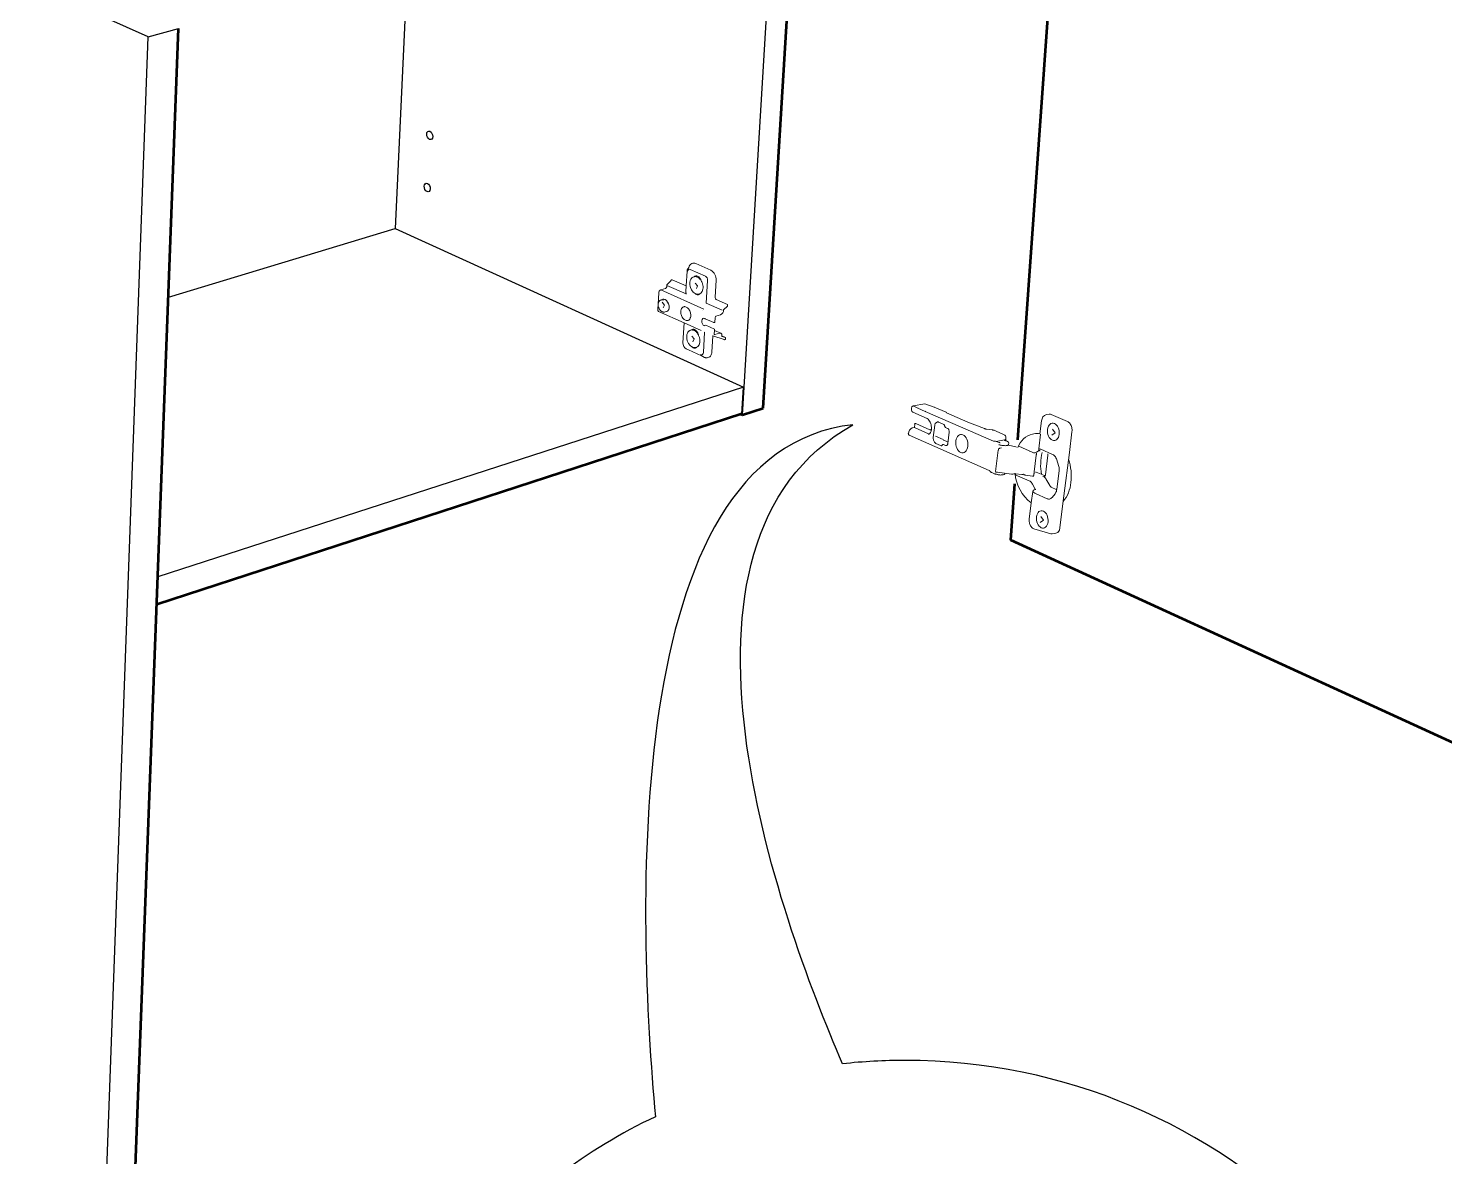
# Model space of a CAD drawing. Header units: inches. Extents: x 0.5 to 7.8, y 1 to 11.1.
# Drawn here: x 2.955 to 5.354, y 7.443 to 9.353 of the extents above; entities that cross this region are included whole.
import ezdxf

# ---------------------------------------------------------------- set-up
doc = ezdxf.new("R2010")
doc.units = ezdxf.units.IN
doc.header["$MEASUREMENT"] = 0
doc.layers.add('PDF_Geometry', color=7, linetype='Continuous')

msp = doc.modelspace()

# ---------------------------------------------------------------- linework, layer by layer
at = {"layer": 'PDF_Geometry', "lineweight": 25}
for points in [[(4.1643, 8.6988), (4.2979, 10.92), (3.6726, 11.1211)], [(3.6555, 10.728), (3.5761, 9.0142)], [(3.056, 6.5542), (3.1577, 9.3389), (1.649, 10.0123)], [(3.1577, 9.3389), (3.2092, 9.3533)], [(3.192, 8.8982), (3.5761, 9.0142)], [(3.5761, 9.0142), (4.166, 8.7458)], [(4.1659, 8.7458), (3.1742, 8.4245)], [(4.1632, 8.7007), (4.1659, 8.7458)]]:
    msp.add_lwpolyline(points, dxfattribs=at)
at = {"layer": 'PDF_Geometry', "lineweight": 53}
for points in [[(4.1995, 8.7102), (4.3347, 10.928)], [(4.6309, 8.6563), (4.765, 10.5465)], [(3.1044, 6.574), (3.2092, 9.3533)], [(4.1643, 8.6988), (4.1995, 8.7102)], [(4.1632, 8.7007), (3.1724, 8.3776)], [(4.1614, 8.7), (4.1643, 8.6988)], [(4.6189, 8.4863), (4.6256, 8.5817)], [(6.0847, 7.8148), (4.6189, 8.4863)]]:
    msp.add_lwpolyline(points, dxfattribs=at)
at = {"layer": 'PDF_Geometry', "lineweight": 18}
for points in [[(4.0691, 8.9171), (4.0705, 8.9422), (4.0706, 8.9432), (4.0708, 8.9442), (4.0711, 8.945), (4.0714, 8.9457), (4.0718, 8.9462), (4.0722, 8.9469), (4.0733, 8.9482, -0.274707), (4.0786, 8.9549), (4.0802, 8.9554)], [(4.0851, 8.955), (4.1107, 8.9436, -0.28969), (4.1196, 8.9266), (4.1179, 8.8983), (4.118, 8.8974), (4.1181, 8.8967), (4.1185, 8.8959), (4.1189, 8.8953), (4.1193, 8.8948), (4.1199, 8.8944), (4.1392, 8.8858), (4.139, 8.8826), (4.1321, 8.8765, -0.313804), (4.1273, 8.8682), (4.1195, 8.8657)], [(4.0946, 8.9257, 0.194243), (4.0884, 8.9338, 0.349889), (4.0824, 8.9327)], [(4.0729, 8.8088), (4.0692, 8.8104, -0.287781), (4.0635, 8.8208), (4.0655, 8.8545)], [(4.0828, 8.8414, -0.200662), (4.0865, 8.8392), (4.0863, 8.839), (4.0862, 8.8391), (4.0853, 8.8398), (4.0845, 8.8405), (4.0836, 8.841), (4.0826, 8.8416), (4.0815, 8.842), (4.0803, 8.8423), (4.0795, 8.8425), (4.0787, 8.8425), (4.0779, 8.8425), (4.077, 8.8423), (4.0762, 8.8421), (4.0754, 8.8417), (4.0746, 8.8413), (4.0739, 8.8408), (4.0731, 8.8402), (4.0725, 8.8395), (4.0719, 8.8387), (4.0715, 8.8378), (4.071, 8.8369), (4.0706, 8.8359), (4.0703, 8.8348), (4.07, 8.8338), (4.0699, 8.8327), (4.0699, 8.8315), (4.0699, 8.8303), (4.0699, 8.8292), (4.07, 8.8279), (4.0702, 8.8267), (4.0705, 8.8255), (4.0709, 8.8243)], [(4.0772, 8.8423), (4.0776, 8.8428), (4.0781, 8.843), (4.079, 8.8435), (4.08, 8.8438), (4.0809, 8.8438), (4.0819, 8.8437), (4.0825, 8.8435), (4.0831, 8.8432, -0.215184), (4.0894, 8.8349)], [(4.4532, 8.7031), (4.4581, 8.7009), (4.4771, 8.6926, -0.163409), (4.4821, 8.6865), (4.482, 8.6866), (4.4819, 8.6869), (4.4819, 8.6872)], [(4.6682, 8.6665), (4.671, 8.6887, -0.326157), (4.679, 8.6991), (4.6836, 8.6999)], [(4.5824, 8.6045), (4.4464, 8.6645), (4.4459, 8.6647), (4.4456, 8.6652), (4.4454, 8.6658), (4.4453, 8.6665), (4.4453, 8.6673, -0.276684), (4.452, 8.6766), (4.4554, 8.6771), (4.4794, 8.6666), (4.4801, 8.6663), (4.4808, 8.6662)], [(4.4821, 8.6735), (4.4824, 8.6734), (4.4827, 8.6733), (4.4829, 8.6733), (4.4831, 8.6733), (4.4835, 8.6735), (4.484, 8.6737), (4.4842, 8.6739, -0.261267), (4.4796, 8.6655)], [(4.6305, 8.6436, -0.247266), (4.6556, 8.6662), (4.6579, 8.6666)], [(4.7073, 8.5518, 0.152791), (4.7205, 8.584, 0.112896), (4.7165, 8.6237)], [(4.5928, 8.602), (4.5931, 8.6019), (4.5934, 8.6019), (4.5935, 8.6018), (4.5938, 8.6017), (4.5942, 8.6017), (4.5944, 8.6017), (4.5948, 8.6016), (4.5952, 8.6016), (4.5954, 8.6015), (4.5957, 8.6015), (4.5961, 8.6015), (4.6202, 8.5981, 0.086334), (4.6224, 8.5985), (4.624, 8.5988), (4.6242, 8.5989), (4.6246, 8.599), (4.6251, 8.5991), (4.6256, 8.5992), (4.6261, 8.5991), (4.6266, 8.5991), (4.6374, 8.5976), (4.6384, 8.5976), (4.6394, 8.5978), (4.6404, 8.5981)], [(4.6262, 8.5974), (4.6261, 8.5983), (4.6259, 8.5991, 0.213677), (4.6535, 8.5499), (4.6559, 8.569)], [(4.6801, 8.5568), (4.6604, 8.5655), (4.6592, 8.5662), (4.6579, 8.5671), (4.6569, 8.5682), (4.6564, 8.5684), (4.656, 8.5687), (4.6559, 8.569, -0.280371), (4.6586, 8.572), (4.6609, 8.5725)]]:
    msp.add_lwpolyline(points, format="xyb", dxfattribs=at)
for points in [[(4.0802, 8.9554), (4.0815, 8.9557), (4.0826, 8.9557), (4.0839, 8.9554), (4.0851, 8.955)], [(4.0432, 8.9263), (4.0432, 8.9256), (4.0377, 8.9207)], [(4.0438, 8.9272), (4.0435, 8.9271), (4.0433, 8.9267), (4.0432, 8.9263)], [(4.0455, 8.9277), (4.0438, 8.9272)], [(4.0455, 8.9277), (4.0691, 8.9172), (4.0685, 8.9079)], [(4.0762, 8.9147), (4.0759, 8.9159), (4.0756, 8.9171), (4.0753, 8.9184), (4.0752, 8.9196), (4.0751, 8.9207), (4.0752, 8.922), (4.0752, 8.9231), (4.0754, 8.9242), (4.0757, 8.9253), (4.076, 8.9263), (4.0764, 8.9274), (4.0768, 8.9283), (4.0773, 8.9291), (4.0779, 8.9299), (4.0785, 8.9307), (4.0793, 8.9312), (4.08, 8.9318), (4.0808, 8.9322), (4.0817, 8.9325), (4.0825, 8.9327), (4.0833, 8.9329), (4.0841, 8.9329), (4.0849, 8.9329), (4.0858, 8.9327), (4.0869, 8.9325), (4.0881, 8.932), (4.0891, 8.9314), (4.09, 8.9309), (4.0908, 8.9303), (4.0916, 8.9295), (4.0917, 8.9294)], [(4.1053, 8.9262), (4.1053, 8.927), (4.1052, 8.9278), (4.1051, 8.9286), (4.1049, 8.9293), (4.1046, 8.93), (4.1043, 8.9308), (4.1039, 8.9313), (4.1036, 8.9319), (4.1031, 8.9324), (4.1026, 8.9329), (4.102, 8.9333), (4.1015, 8.9337), (4.0759, 8.945)], [(4.0914, 8.9297), (4.0914, 8.9299), (4.0914, 8.93), (4.091, 8.9305), (4.0905, 8.9309), (4.0901, 8.9312), (4.0897, 8.9315), (4.0893, 8.9317), (4.0889, 8.9318), (4.0885, 8.9319), (4.0883, 8.932), (4.0882, 8.932)], [(4.0924, 8.9287), (4.0923, 8.9289), (4.0918, 8.9294), (4.0915, 8.93), (4.0914, 8.93)], [(4.0918, 8.9295), (4.0917, 8.9294)], [(4.0917, 8.9294), (4.0923, 8.9288), (4.0931, 8.9278), (4.0938, 8.9269), (4.0945, 8.9259), (4.095, 8.9248), (4.0956, 8.9238), (4.0961, 8.9226), (4.0966, 8.9214), (4.0969, 8.9203), (4.0972, 8.919), (4.0974, 8.9178), (4.0976, 8.9167), (4.0976, 8.9155), (4.0976, 8.9142), (4.0976, 8.9131), (4.0974, 8.912), (4.0974, 8.9116)], [(4.1031, 8.8879), (4.1053, 8.9262)], [(4.0224, 8.8739), (4.0218, 8.8743), (4.0213, 8.8748), (4.021, 8.8754), (4.0209, 8.8762), (4.0209, 8.877), (4.0225, 8.9053)], [(4.0225, 8.9053), (4.0226, 8.9062), (4.0229, 8.9073), (4.0234, 8.9081), (4.0239, 8.9089), (4.0245, 8.9097), (4.0253, 8.9102), (4.0261, 8.9105), (4.0987, 8.8779)], [(4.0362, 8.9178), (4.0361, 8.9165), (4.036, 8.9157), (4.0358, 8.915), (4.0354, 8.9143), (4.0349, 8.9137), (4.0343, 8.9133), (4.0338, 8.913), (4.026, 8.9105)], [(4.0377, 8.9207), (4.0372, 8.9203), (4.0368, 8.9197), (4.0365, 8.9191), (4.0363, 8.9185), (4.0362, 8.9178), (4.0687, 8.9036)], [(4.0685, 8.9079), (4.0685, 8.9072), (4.0685, 8.9064), (4.0686, 8.9056), (4.0688, 8.9049), (4.0689, 8.904), (4.0692, 8.903)], [(4.069, 8.9156), (4.0688, 8.9155), (4.0687, 8.9152), (4.0686, 8.915)], [(4.0687, 8.9036), (4.0687, 8.9036)], [(4.0844, 8.9218), (4.0882, 8.9172), (4.0862, 8.9126)], [(4.0332, 8.8731), (4.0325, 8.8729), (4.0316, 8.8728), (4.0309, 8.8728), (4.03, 8.8729), (4.0293, 8.8731), (4.0285, 8.8733), (4.0277, 8.8737), (4.0269, 8.8742), (4.0261, 8.8748), (4.0254, 8.8755), (4.0246, 8.8763), (4.0241, 8.8771), (4.0234, 8.8782), (4.0229, 8.8792), (4.0225, 8.8803), (4.0221, 8.8814), (4.0218, 8.8825), (4.0217, 8.8836), (4.0216, 8.8848), (4.0216, 8.8859), (4.0217, 8.887), (4.022, 8.8881), (4.0223, 8.8891), (4.0227, 8.8901), (4.0233, 8.8909), (4.0239, 8.8917), (4.0246, 8.8923), (4.0253, 8.8928), (4.0259, 8.8932), (4.0267, 8.8935)], [(4.0294, 8.8943), (4.0267, 8.8935)], [(4.0305, 8.8931), (4.0295, 8.8935), (4.0286, 8.8937), (4.0277, 8.8937), (4.0267, 8.8935)], [(4.0282, 8.8894), (4.032, 8.8848), (4.03, 8.8801)], [(4.0332, 8.894), (4.0323, 8.8943), (4.0312, 8.8945), (4.0303, 8.8945), (4.0295, 8.8943)], [(4.0383, 8.8888), (4.0383, 8.8887), (4.0383, 8.8886)], [(4.0677, 8.859), (4.0665, 8.8596), (4.0654, 8.8604), (4.0644, 8.8615), (4.0638, 8.862), (4.0633, 8.8627), (4.0624, 8.864), (4.0616, 8.8654), (4.061, 8.8669), (4.0605, 8.8685), (4.0601, 8.87), (4.0599, 8.8714), (4.0599, 8.8727), (4.0599, 8.874), (4.06, 8.8753), (4.0603, 8.8765), (4.0606, 8.8776), (4.0611, 8.8786), (4.0617, 8.8797), (4.0625, 8.8805), (4.0634, 8.8812), (4.0644, 8.8817), (4.0649, 8.8819), (4.0655, 8.8819), (4.0661, 8.882), (4.0666, 8.882), (4.0678, 8.8818), (4.069, 8.8814)], [(4.069, 8.8814), (4.0701, 8.8807), (4.0713, 8.88), (4.0723, 8.8789), (4.0729, 8.8784), (4.0733, 8.8777), (4.0742, 8.8764), (4.0751, 8.8749), (4.0757, 8.8733), (4.0762, 8.8717), (4.0765, 8.8703), (4.0766, 8.869), (4.0767, 8.8676), (4.0767, 8.8663), (4.0766, 8.8651), (4.0764, 8.8638), (4.076, 8.8628), (4.0755, 8.8617), (4.075, 8.8607), (4.0741, 8.8599), (4.0733, 8.8591), (4.0723, 8.8586), (4.0717, 8.8585), (4.0712, 8.8583), (4.0706, 8.8583), (4.07, 8.8583), (4.0688, 8.8585), (4.0677, 8.859)], [(4.097, 8.8758), (4.097, 8.8758)], [(4.1299, 8.8758), (4.1031, 8.8879)], [(4.0655, 8.8545), (4.0224, 8.8739)], [(4.036, 8.8739), (4.0332, 8.8731)], [(4.0943, 8.8414), (4.0655, 8.8545)], [(4.1006, 8.8621), (4.1007, 8.8618), (4.1009, 8.8616)], [(4.1009, 8.8616), (4.1158, 8.8549)], [(4.1158, 8.8549), (4.116, 8.8548), (4.1161, 8.8549), (4.1178, 8.8554)], [(4.1178, 8.8554), (4.1183, 8.8639)], [(4.1195, 8.8657), (4.119, 8.8654), (4.1186, 8.8651), (4.1184, 8.8645), (4.1183, 8.8639)], [(4.0788, 8.8319), (4.0826, 8.8273), (4.0805, 8.8227)], [(4.0861, 8.8392), (4.0861, 8.8394), (4.0861, 8.8396)], [(4.0874, 8.8379), (4.087, 8.8383), (4.0867, 8.839), (4.0862, 8.8395), (4.0861, 8.8396)], [(4.0863, 8.839), (4.0869, 8.8383), (4.0877, 8.8375), (4.0883, 8.8365), (4.089, 8.8355), (4.0897, 8.8345), (4.0901, 8.8334), (4.0907, 8.8322), (4.0911, 8.831), (4.0915, 8.8299), (4.0918, 8.8287), (4.092, 8.8275), (4.0921, 8.8262), (4.0922, 8.8251), (4.0922, 8.8239), (4.0922, 8.8228), (4.092, 8.8216), (4.092, 8.8212)], [(4.0982, 8.8046), (4.1002, 8.8388)], [(4.1005, 8.8503), (4.1002, 8.8501), (4.1, 8.8497), (4.0999, 8.8494)], [(4.1001, 8.8403), (4.1001, 8.8403)], [(4.1021, 8.8508), (4.1005, 8.8503)], [(4.1171, 8.8441), (4.1021, 8.8508)], [(4.1337, 8.8259), (4.1335, 8.8261), (4.1335, 8.8264), (4.114, 8.8326), (4.1124, 8.805)], [(4.114, 8.8326), (4.1138, 8.8327)], [(4.1166, 8.8356), (4.117, 8.8417)], [(4.1167, 8.8349), (4.1176, 8.8345), (4.1173, 8.8345), (4.1169, 8.8347), (4.1167, 8.8351), (4.1166, 8.8356)], [(4.1275, 8.8369), (4.117, 8.8417), (4.1172, 8.8441)], [(4.1275, 8.8369), (4.1269, 8.8371), (4.1261, 8.8372), (4.1254, 8.837), (4.1176, 8.8346)], [(4.1295, 8.8328), (4.1294, 8.8337), (4.1293, 8.8346), (4.1291, 8.8354), (4.1287, 8.8361), (4.1282, 8.8365), (4.1275, 8.8369)], [(4.1294, 8.8325), (4.1295, 8.8328)], [(4.1294, 8.8325), (4.1294, 8.8314), (4.1357, 8.8296)], [(4.1357, 8.8296), (4.1294, 8.8325)], [(4.1357, 8.8296), (4.1356, 8.8264), (4.134, 8.8259)], [(4.0947, 8.7989), (4.0729, 8.8088)], [(4.0747, 8.8076), (4.0746, 8.8078), (4.0745, 8.808)], [(4.1124, 8.805), (4.1122, 8.8034), (4.112, 8.8019), (4.1115, 8.8005), (4.1108, 8.7992), (4.1101, 8.7982), (4.1092, 8.7973), (4.1082, 8.7967), (4.1071, 8.7962)], [(4.1335, 8.8264), (4.1335, 8.8271)], [(4.134, 8.8259), (4.1338, 8.8259), (4.1337, 8.8259)], [(4.0937, 8.8009), (4.0937, 8.8003), (4.0939, 8.7996), (4.0942, 8.7991), (4.0947, 8.7989)], [(4.1, 8.7957), (4.0953, 8.7986), (4.0951, 8.7987), (4.095, 8.7987), (4.0949, 8.7988), (4.0947, 8.7989)], [(4.1002, 8.7961), (4.1009, 8.7958), (4.1018, 8.7956), (4.1025, 8.7954), (4.1036, 8.7954), (4.1045, 8.7955), (4.1055, 8.7957), (4.1071, 8.7962)], [(4.4503, 8.7102), (4.4504, 8.7102), (4.4505, 8.71)], [(4.4616, 8.7102), (4.4532, 8.7138), (4.4526, 8.7136), (4.452, 8.7131), (4.4514, 8.7126), (4.451, 8.7118), (4.4507, 8.7109), (4.4505, 8.71)], [(4.4532, 8.7031), (4.4524, 8.7035), (4.4517, 8.7043), (4.4512, 8.7051), (4.4508, 8.7062), (4.4505, 8.7074), (4.4505, 8.7087), (4.4505, 8.71)], [(4.453, 8.7139), (4.4531, 8.7138), (4.4532, 8.7138)], [(4.4733, 8.7174), (4.4732, 8.7174), (4.4731, 8.7174), (4.473, 8.7174), (4.473, 8.7174), (4.473, 8.7174), (4.4731, 8.7174), (4.4532, 8.7138)], [(4.4613, 8.7105), (4.4614, 8.7104), (4.4616, 8.7103), (4.4617, 8.7103), (4.4619, 8.7101)], [(4.4619, 8.7101), (4.4618, 8.7102), (4.4616, 8.7102)], [(4.4616, 8.7102), (4.4739, 8.7047)], [(4.4731, 8.7174), (4.4732, 8.7174), (4.4733, 8.7174)], [(4.4731, 8.7174), (4.4892, 8.7119), (4.5091, 8.7031), (4.5099, 8.702), (4.5459, 8.6863), (4.5742, 8.6755), (4.5749, 8.6752), (4.5758, 8.675), (4.5766, 8.6748), (4.5775, 8.6747)], [(4.4892, 8.7119), (4.4892, 8.7118), (4.4893, 8.7118)], [(4.4893, 8.7118), (4.4893, 8.7118)], [(4.4558, 8.6832), (4.4559, 8.6832), (4.4559, 8.6833), (4.4559, 8.6834), (4.4559, 8.6835), (4.456, 8.6835), (4.456, 8.6835), (4.4561, 8.6837), (4.4561, 8.6837), (4.4562, 8.6838), (4.4562, 8.6838), (4.4563, 8.6838), (4.4563, 8.6838), (4.4564, 8.6838), (4.4565, 8.6838), (4.4565, 8.6839)], [(4.4565, 8.6839), (4.4566, 8.6839), (4.4568, 8.6838)], [(4.4568, 8.6838), (4.4579, 8.684), (4.4818, 8.6735), (4.4825, 8.6733), (4.4831, 8.6732)], [(4.4581, 8.684), (4.458, 8.684), (4.458, 8.6841), (4.4579, 8.6841), (4.4578, 8.6841), (4.4577, 8.6841), (4.4577, 8.684), (4.4576, 8.684), (4.4578, 8.684), (4.4579, 8.684)], [(4.4579, 8.684), (4.458, 8.684), (4.4581, 8.684)], [(4.4742, 8.7047), (4.474, 8.7048), (4.4739, 8.7047)], [(4.4739, 8.7047), (4.5894, 8.6543)], [(4.4823, 8.6865), (4.4822, 8.6865)], [(4.4842, 8.6739), (4.4842, 8.674), (4.4842, 8.6753), (4.4843, 8.6766), (4.4842, 8.678), (4.4841, 8.6795), (4.4839, 8.6809), (4.4837, 8.6823), (4.4833, 8.6837), (4.4828, 8.685), (4.4823, 8.6863), (4.4822, 8.6865)], [(4.4915, 8.6847), (4.4909, 8.6841), (4.4905, 8.6834), (4.4902, 8.6825), (4.49, 8.6815)], [(4.4938, 8.6863), (4.4915, 8.6847)], [(4.4961, 8.6866), (4.4956, 8.6868), (4.495, 8.6868), (4.4944, 8.6867), (4.4938, 8.6863)], [(4.5045, 8.683), (4.4961, 8.6866)], [(4.5091, 8.7031), (4.5092, 8.7031), (4.5093, 8.7031)], [(4.5093, 8.7031), (4.5094, 8.703), (4.5096, 8.7029)], [(4.5096, 8.7029), (4.5103, 8.7019), (4.5102, 8.702)], [(4.5099, 8.702), (4.51, 8.702), (4.5102, 8.702)], [(4.5459, 8.6863), (4.546, 8.6863), (4.5461, 8.6863)], [(4.5461, 8.6863), (4.5461, 8.6863)], [(4.6836, 8.6999), (4.6848, 8.7), (4.6861, 8.6999), (4.6874, 8.6994), (4.7149, 8.6876)], [(4.7149, 8.6876), (4.7161, 8.687), (4.7172, 8.6861), (4.7183, 8.6851), (4.7193, 8.6838), (4.7201, 8.6824), (4.721, 8.6809), (4.7215, 8.6792), (4.722, 8.6775), (4.7224, 8.6757), (4.7226, 8.6739), (4.7225, 8.672), (4.7224, 8.6702), (4.718, 8.6352)], [(4.4451, 8.6675), (4.4452, 8.6674), (4.4453, 8.6673)], [(4.4518, 8.6766), (4.4519, 8.6766), (4.4519, 8.6766)], [(4.4551, 8.6771), (4.4552, 8.6772)], [(4.4552, 8.6772), (4.4553, 8.6772), (4.4554, 8.6771)], [(4.4558, 8.6832), (4.4559, 8.6831), (4.4561, 8.683), (4.4554, 8.6771)], [(4.4818, 8.6735), (4.482, 8.6735), (4.4821, 8.6735)], [(4.4826, 8.673), (4.483, 8.6732), (4.4831, 8.6733)], [(4.4899, 8.6815), (4.4873, 8.6602)], [(4.4873, 8.6602), (4.4873, 8.6591), (4.4874, 8.658), (4.4876, 8.6569), (4.488, 8.6559)], [(4.5119, 8.6529), (4.505, 8.6559), (4.5041, 8.657), (4.491, 8.6627)], [(4.5067, 8.6802), (4.5063, 8.6812), (4.5058, 8.682), (4.5051, 8.6826), (4.5045, 8.683)], [(4.5075, 8.6784), (4.5067, 8.6802)], [(4.5083, 8.6774), (4.5079, 8.6777), (4.5077, 8.678), (4.5075, 8.6784)], [(4.5117, 8.6759), (4.5083, 8.6774)], [(4.5144, 8.6694), (4.5145, 8.6706), (4.5144, 8.6717), (4.5141, 8.6729), (4.5137, 8.6739), (4.5131, 8.6748), (4.5125, 8.6755), (4.5117, 8.6759)], [(4.5144, 8.6694), (4.5121, 8.6505), (4.5118, 8.6506), (4.5118, 8.6508), (4.5117, 8.6509)], [(4.5742, 8.6755), (4.5743, 8.6755), (4.5744, 8.6755)], [(4.5906, 8.6726), (4.5903, 8.6726), (4.5899, 8.6727), (4.5895, 8.673), (4.589, 8.673), (4.5886, 8.6731), (4.5881, 8.6733), (4.5877, 8.6733), (4.5775, 8.6747), (4.5877, 8.6733), (4.5886, 8.6731), (4.5895, 8.6729), (4.5903, 8.6726)], [(4.5775, 8.6747), (4.5775, 8.6747)], [(4.5877, 8.6733), (4.5877, 8.6733)], [(4.6041, 8.6666), (4.5903, 8.6726)], [(4.5903, 8.6726), (4.5904, 8.6726), (4.5906, 8.6726)], [(4.6106, 8.6603), (4.6106, 8.6609), (4.6105, 8.6617), (4.6101, 8.6624), (4.6097, 8.663), (4.609, 8.6637), (4.6084, 8.6643), (4.6075, 8.6648), (4.6065, 8.6654), (4.6054, 8.666), (4.6043, 8.6666), (4.6042, 8.6666), (4.6041, 8.6666)], [(4.6099, 8.6567), (4.6102, 8.6592), (4.6105, 8.6598), (4.6106, 8.6603)], [(4.6579, 8.6666), (4.6605, 8.6671), (4.663, 8.6671), (4.6656, 8.667), (4.6682, 8.6665)], [(4.6661, 8.641), (4.6691, 8.6663)], [(4.6881, 8.6642), (4.694, 8.6682), (4.6893, 8.6743)], [(4.488, 8.6559), (4.4896, 8.6525)], [(4.4896, 8.6525), (4.4901, 8.6518), (4.4905, 8.6512), (4.4911, 8.6506), (4.4917, 8.6503)], [(4.4917, 8.6503), (4.4999, 8.6466)], [(4.4999, 8.6466), (4.5007, 8.6465), (4.5014, 8.6465), (4.502, 8.6468), (4.5027, 8.6472)], [(4.5027, 8.6472), (4.5038, 8.6484)], [(4.5038, 8.6484), (4.5041, 8.6485), (4.5044, 8.6486), (4.5047, 8.6485)], [(4.5047, 8.6485), (4.5081, 8.647)], [(4.5081, 8.647), (4.5089, 8.6468), (4.5097, 8.6469), (4.5104, 8.6471), (4.511, 8.6477), (4.5115, 8.6484), (4.512, 8.6494), (4.5121, 8.6505)], [(4.5894, 8.6543), (4.5898, 8.6541), (4.5903, 8.6541)], [(4.5903, 8.6541), (4.5905, 8.6542), (4.5907, 8.6543), (4.5908, 8.6543), (4.591, 8.6543), (4.5911, 8.6543)], [(4.5988, 8.6519), (4.5939, 8.6539), (4.593, 8.6543), (4.5921, 8.6543), (4.5911, 8.6543)], [(4.593, 8.603), (4.5973, 8.639)], [(4.6052, 8.6559), (4.5939, 8.6539)], [(4.6001, 8.6424), (4.5994, 8.6421), (4.5988, 8.6417), (4.5982, 8.641), (4.5979, 8.6403), (4.5977, 8.6395)], [(4.5977, 8.6395), (4.5977, 8.639)], [(4.5985, 8.6484), (4.5991, 8.6482), (4.5996, 8.6481), (4.6008, 8.6477), (4.6022, 8.6473), (4.6037, 8.647), (4.6052, 8.6468), (4.6067, 8.6466), (4.6081, 8.6466), (4.6095, 8.6465), (4.6108, 8.6466), (4.612, 8.6467), (4.613, 8.6469), (4.6139, 8.6473), (4.6145, 8.6476), (4.6148, 8.648), (4.615, 8.6484)], [(4.5988, 8.6519), (4.5991, 8.6519), (4.5994, 8.6518), (4.5997, 8.6518), (4.6, 8.6517), (4.6003, 8.6516), (4.6005, 8.6515)], [(4.5996, 8.6417), (4.5998, 8.6418), (4.6, 8.6419)], [(4.6033, 8.6432), (4.6001, 8.6424), (4.6, 8.6419)], [(4.6089, 8.6555), (4.6083, 8.6558), (4.6078, 8.6562), (4.6073, 8.6565), (4.6055, 8.6561)], [(4.6078, 8.6563), (4.6081, 8.6561), (4.6083, 8.6559), (4.6086, 8.6557), (4.609, 8.6555)], [(4.609, 8.6555), (4.6099, 8.6567), (4.6101, 8.6573), (4.6104, 8.6578)], [(4.609, 8.6555), (4.6091, 8.6555), (4.6094, 8.6554)], [(4.6094, 8.6554), (4.6099, 8.6551), (4.6105, 8.6549)], [(4.6105, 8.6549), (4.6106, 8.6549), (4.6107, 8.6548)], [(4.6107, 8.6548), (4.6108, 8.6548)], [(4.6108, 8.6548), (4.6108, 8.6548)], [(4.6154, 8.6509), (4.615, 8.6484)], [(4.615, 8.6474), (4.6271, 8.6448), (4.6282, 8.6442)], [(4.6323, 8.6456), (4.6561, 8.6352)], [(4.6511, 8.6361), (4.6512, 8.6361)], [(4.6561, 8.6352), (4.6574, 8.6347), (4.6587, 8.6345), (4.6599, 8.6346), (4.6612, 8.6349), (4.6624, 8.6355)], [(4.6624, 8.6355), (4.6668, 8.6382)], [(4.6698, 8.6404), (4.6686, 8.6408), (4.6673, 8.641), (4.6661, 8.641), (4.6662, 8.6401), (4.6665, 8.6393), (4.6671, 8.6386), (4.6676, 8.6382), (4.6681, 8.6379), (4.6687, 8.6379)], [(4.6698, 8.6404), (4.6896, 8.6318), (4.6909, 8.6311), (4.6921, 8.6302), (4.6932, 8.629), (4.6943, 8.6277), (4.6952, 8.6262), (4.696, 8.6245), (4.6967, 8.6227)], [(4.662, 8.6303), (4.6585, 8.6025), (4.6582, 8.6004)], [(4.6616, 8.6331), (4.6626, 8.6333)], [(4.6623, 8.6332), (4.6622, 8.6326), (4.6621, 8.6317), (4.662, 8.631), (4.662, 8.6303)], [(4.6768, 8.5953), (4.6771, 8.5958), (4.6774, 8.5964), (4.6775, 8.597), (4.6817, 8.6303)], [(4.6813, 8.633), (4.6815, 8.6321), (4.6817, 8.6312), (4.6817, 8.6303)], [(4.6967, 8.6227), (4.6998, 8.6132), (4.7003, 8.6113), (4.7006, 8.6095), (4.7008, 8.6076), (4.7008, 8.6057), (4.7007, 8.6038)], [(4.718, 8.6352), (4.7087, 8.5619)], [(4.5832, 8.6039), (4.583, 8.604), (4.5828, 8.6042), (4.5827, 8.6043), (4.5825, 8.6044), (4.5825, 8.6045), (4.5824, 8.6045)], [(4.5866, 8.601), (4.586, 8.6013), (4.5854, 8.6016), (4.5848, 8.602), (4.5844, 8.6025), (4.5837, 8.6031), (4.5832, 8.6039)], [(4.591, 8.599), (4.5866, 8.6009)], [(4.5904, 8.5994), (4.5905, 8.5993), (4.5906, 8.5992), (4.5907, 8.5992), (4.5908, 8.5991), (4.5909, 8.5991), (4.591, 8.599)], [(4.5911, 8.5989), (4.591, 8.599)], [(4.591, 8.599), (4.591, 8.599)], [(4.5922, 8.5988), (4.592, 8.5988), (4.5918, 8.5988), (4.5916, 8.5988), (4.5914, 8.5988), (4.5913, 8.5989), (4.5911, 8.599)], [(4.5937, 8.5984), (4.5935, 8.5985), (4.5933, 8.5986), (4.593, 8.5986), (4.5927, 8.5986), (4.5924, 8.5988), (4.5922, 8.5988)], [(4.5937, 8.5984), (4.5943, 8.5982), (4.5944, 8.5981), (4.5945, 8.5981)], [(4.6035, 8.597), (4.6034, 8.597), (4.6023, 8.597), (4.6014, 8.5969), (4.6003, 8.597), (4.5994, 8.5972), (4.5984, 8.5973), (4.5974, 8.5974), (4.5964, 8.5977), (4.5955, 8.5978), (4.5946, 8.5981), (4.5943, 8.5982)], [(4.6034, 8.597), (4.6043, 8.597), (4.6052, 8.5972), (4.606, 8.5973), (4.6067, 8.5975), (4.6073, 8.5976), (4.6077, 8.5979), (4.6082, 8.5983), (4.6085, 8.5986), (4.6088, 8.599), (4.6089, 8.5995), (4.6089, 8.5997)], [(4.65, 8.587), (4.6262, 8.5974), (4.6264, 8.5977), (4.6267, 8.5981), (4.627, 8.5983), (4.6273, 8.5985), (4.6276, 8.5987), (4.628, 8.5989)], [(4.6404, 8.5981), (4.6409, 8.5978), (4.6414, 8.5974), (4.642, 8.5973), (4.6424, 8.5971), (4.6431, 8.5969), (4.6436, 8.5968), (4.6558, 8.5952)], [(4.6564, 8.5952), (4.6563, 8.5952), (4.6558, 8.5952)], [(4.6582, 8.6004), (4.6581, 8.5996), (4.658, 8.5989), (4.6579, 8.5982), (4.6578, 8.5977), (4.6578, 8.5972), (4.6577, 8.5969), (4.6577, 8.5967), (4.6577, 8.5965), (4.6576, 8.5964), (4.6576, 8.5963), (4.6575, 8.5961), (4.6573, 8.5959), (4.6571, 8.5957), (4.6568, 8.5954), (4.6566, 8.5953), (4.6564, 8.5952)], [(4.6576, 8.5952), (4.6574, 8.5952), (4.6572, 8.5953), (4.657, 8.5953), (4.6569, 8.5953), (4.6567, 8.5952), (4.6564, 8.5952)], [(4.6604, 8.6016), (4.6618, 8.6018)], [(4.6618, 8.6018), (4.6756, 8.5959)], [(4.6732, 8.5946), (4.6745, 8.5938), (4.6758, 8.593), (4.6769, 8.592), (4.6779, 8.5908), (4.6789, 8.5895), (4.68, 8.5878)], [(4.6766, 8.5951), (4.6747, 8.5947)], [(4.6756, 8.5959), (4.6768, 8.5953), (4.6763, 8.5949), (4.6758, 8.5947), (4.6753, 8.5946), (4.6748, 8.5947)], [(4.68, 8.5878), (4.6847, 8.5793)], [(4.6967, 8.5727), (4.7007, 8.6038)], [(4.6556, 8.5814), (4.6546, 8.5829), (4.6536, 8.5843), (4.6525, 8.5853), (4.6513, 8.5863), (4.65, 8.587)], [(4.6602, 8.5729), (4.6556, 8.5814)], [(4.6606, 8.5724), (4.6604, 8.5726), (4.6602, 8.5729)], [(4.6801, 8.5568), (4.6814, 8.5564), (4.6828, 8.5562), (4.6841, 8.5562), (4.6853, 8.5566), (4.6865, 8.5571), (4.6876, 8.558), (4.6886, 8.559), (4.6937, 8.565)], [(4.6847, 8.5793), (4.6855, 8.5782), (4.6863, 8.5771), (4.6873, 8.5763), (4.6883, 8.5758)], [(4.6956, 8.5725), (4.6883, 8.5758)], [(4.6957, 8.5735), (4.6958, 8.5734), (4.6962, 8.573), (4.6967, 8.5727), (4.6964, 8.5709), (4.696, 8.5692), (4.6953, 8.5677), (4.6945, 8.5663), (4.6937, 8.565)], [(4.7157, 8.5656), (4.7156, 8.5655)], [(4.6535, 8.5499), (4.65, 8.5223)], [(4.7013, 8.5036), (4.7087, 8.5619)], [(4.6501, 8.5223), (4.65, 8.5209), (4.65, 8.5193), (4.6501, 8.5178), (4.6503, 8.5163), (4.6506, 8.5149), (4.6511, 8.5135), (4.6517, 8.5121), (4.6523, 8.5108), (4.653, 8.5097), (4.6538, 8.5086), (4.6547, 8.5077), (4.6556, 8.5069), (4.6566, 8.5062), (4.6576, 8.5057), (4.6865, 8.4973)], [(4.6684, 8.5167), (4.6743, 8.5207), (4.6696, 8.5268)]]:
    msp.add_lwpolyline(points, dxfattribs=at)
at = {"layer": 'PDF_Geometry', "lineweight": 25}
msp.add_lwpolyline([(3.6118, 7.1535, 0.144539), (3.4556, 6.6214, 2.414204), (4.4399, 7.6056, 0.026634), (4.3339, 7.5998)], format="xyb", dxfattribs=at)
at = {"layer": 'PDF_Geometry', "lineweight": 18}
for centre, radius, start, end in [((4.0886, 8.9076), 0.00549, 218.4943, 321.5057), ((4.0833, 8.8172), 0.00548, 219.6008, 324.4311), ((4.7535, 8.6135), 0.0842, 165.1043, 190.6139)]:
    msp.add_arc(centre, radius, start, end, dxfattribs=at)
at = {"layer": 'PDF_Geometry', "lineweight": 25}
msp.add_arc((4.4405, 6.6219), 0.9842, 115.4929, 126.7334, dxfattribs=at)
for centre, major_axis, ratio, start_param, end_param in [((3.6346, 9.1721), (-0.00216, 0.00714), 0.644718, 1.070697, 7.353882), ((3.6304, 9.0837), (-0.0022, 0.00714), 0.634842, 1.056496, 7.339681)]:
    msp.add_ellipse(centre, major_axis=major_axis, ratio=ratio, start_param=start_param, end_param=end_param, dxfattribs=at)
at = {"layer": 'PDF_Geometry', "lineweight": 18}
for centre, major_axis, ratio, start_param, end_param in [((4.0777, 8.9354), (-0.0044, 0.00961), 0.483085, 5.817812, 6.995856), ((4.0864, 8.9181), (-0.0046, 0.0149), 0.694762, 1.584113, 4.059405), ((4.0323, 8.8842), (-0.0037, 0.0103), 0.668051, 3.135055, 5.679845), ((4.1003, 8.8557), (-0.00227, 0.00658), 0.656177, 5.735116, 8.846962), ((4.0811, 8.8279), (-0.0045, 0.0151), 0.68705, 1.607452, 4.060342), ((4.0924, 8.8094), (-0.00377, 0.00853), 0.513917, 2.661328, 3.910099), ((4.6909, 8.67), (-0.002, 0.0148), 0.661038, 4.335351357561226, 10.61853666474081), ((4.5358, 8.6501), (-0.002, 0.0155), 0.652984, 2.767192, 9.050377), ((4.6721, 8.5218), (-0.002, 0.0147), 0.65843, 4.322638, 10.605823)]:
    msp.add_ellipse(centre, major_axis=major_axis, ratio=ratio, start_param=start_param, end_param=end_param, dxfattribs=at)
at = {"layer": 'PDF_Geometry', "lineweight": 25}
for points in [[(4.3515, 8.682), (3.9529, 8.6377), (3.9868, 7.8342), (4.0169, 7.5102)], [(4.3339, 7.5998), (4.2273, 7.8457), (3.9957, 8.4819), (4.3515, 8.682)]]:
    msp.add_open_spline(points, degree=3, dxfattribs=at)
at = {"layer": 'PDF_Geometry', "lineweight": 18}
for points in [[(4.6108, 8.6548), (4.6108, 8.6548), (4.6154, 8.6533), (4.6154, 8.6509)], [(4.6865, 8.4973), (4.6865, 8.4973), (4.7005, 8.4964), (4.7013, 8.5036)]]:
    msp.add_open_spline(points, degree=3, dxfattribs=at)

doc.saveas('drawing.dxf')
